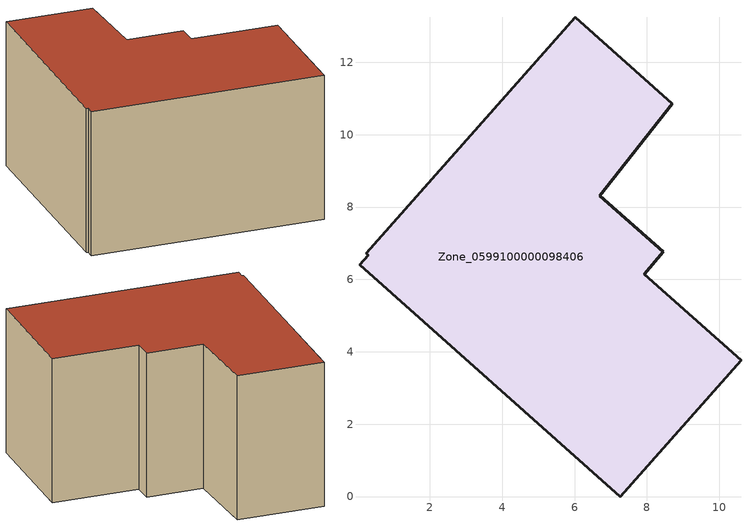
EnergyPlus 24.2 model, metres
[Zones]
Zone_0599100000098406
 floor ground (C_G): 7.27,0 0.06,6.4 0.3,6.67 0.25,6.73 6.02,13.24 8.7,10.86 6.7,8.32 8.46,6.77 7.93,6.15 10.6,3.76 z0
 wall outside (C_F): 6.7,8.32 8.7,10.86 6.02,13.24 0.25,6.73 0.3,6.67 0.06,6.4 7.27,0 10.6,3.76 7.93,6.15 8.46,6.77 6.7,8.32 z0:6.12
 roof outside (C_R): 7.27,0 10.6,3.76 7.93,6.15 8.46,6.77 6.7,8.32 8.7,10.86 6.02,13.24 0.25,6.73 0.3,6.67 0.06,6.4 z6.12
[BUILDING]
Pand.0599100000098406: North Axis=0; Terrain=City; Loads Convergence Tolerance Value=0.04; Temperature Convergence Tolerance Value=0.4; Solar Distribution=FullExterior; Maximum Number of Warmup Days=25; Minimum Number of Warmup Days=1
[Site:Location]
Rotterdam.The.Hague.AP_ZH_NLD Design_Conditions: Latitude=51.96; Longitude=4.45; Time Zone=1; Elevation=-4.5
[SITE:GROUNDTEMPERATURE:BUILDINGSURFACE]
18, 18, 18, 18, 18, 18, 18, 18, 18, 18, 18, 18
[MATERIAL] Thermal Absorptance=0.9; Solar Absorptance=0.7; Visible Absorptance=0.7
Name | Roughness | Thickness | Conductivity | Density | Specific Heat
G.TI.1946 | MediumSmooth | 0.15 | 1 | 540 | 1210
F.TI.1946 | Rough | 0.3 | 0.857143 | 1920 | 840
R.TI.1946 | MediumRough | 0.2 | 0.1 | 1500 | 1000
[CONSTRUCTION]
C_G: G.TI.1946
C_F: F.TI.1946
C_R: R.TI.1946
[ZONE]
Zone_0599100000098406: Type=1; Multiplier=1; Ceiling Height=Autocalculate; Volume=Autocalculate; Floor Area=autocalculate; Part of Total Floor Area=Yes
[ZONEINFILTRATION:DESIGNFLOWRATE]
Infil_Zone_0599100000098406: Zone or ZoneList or Space or SpaceList=Zone_0599100000098406; Schedule=AlwaysOn; Design Flow Rate Calculation Method=Flow/Area; Flow Rate per Floor Area=0.003; Constant Term Coefficient=1; Temperature Term Coefficient=0; Velocity Term Coefficient=0; Velocity Squared Term Coefficient=0
[HVACTEMPLATE:ZONE:IDEALLOADSAIRSYSTEM]
Zone_0599100000098406: Maximum Heating Supply Air Temperature=50; Minimum Cooling Supply Air Temperature=13; Maximum Heating Supply Air Humidity Ratio=0.0156; Minimum Cooling Supply Air Humidity Ratio=0.0077; Heating Limit=NoLimit; Cooling Limit=NoLimit; Dehumidification Control Type=ConstantSensibleHeatRatio; Cooling Sensible Heat Ratio=0.7; Dehumidification Setpoint=60; Humidification Control Type=None; Humidification Setpoint=30; Outdoor Air Method=None; Outdoor Air Flow Rate per Person=0.00944; Outdoor Air Flow Rate per Zone Floor Area=0; Outdoor Air Flow Rate per Zone=0; Demand Controlled Ventilation Type=None; Outdoor Air Economizer Type=NoEconomizer; Heat Recovery Type=None; Sensible Heat Recovery Effectiveness=0.7; Latent Heat Recovery Effectiveness=0.65
[ZONECONTROL:THERMOSTAT]
ThermostatControl_Zone_0599100000098406: Zone or ZoneList=Zone_0599100000098406; Control Type Schedule=DualSetpointControlType; Control 1=Thermostat_Zone_0599100000098406; Temperature Difference Between Cutout And Setpoint=0
[THERMOSTATSETPOINT:DUALSETPOINT]
Thermostat_Zone_0599100000098406: Heating Setpoint Temperature Schedule=HeatingSetpoint_Zone_0599100000098406; Cooling Setpoint Temperature Schedule=CoolingSetpoint_Zone_0599100000098406
[SCHEDULE:COMPACT]
HeatingSetpoint_Zone_0599100000098406: Through: 12/31, For: AllDays, Until: 24:00, 21
CoolingSetpoint_Zone_0599100000098406: Through: 12/31, For: AllDays, Until: 24:00, 24
DualSetpointControlType: Through: 12/31, For: AllDays, Until: 24:00, 4
AlwaysOn: Through: 12/31, For: AllDays, Until: 24:00, 1
